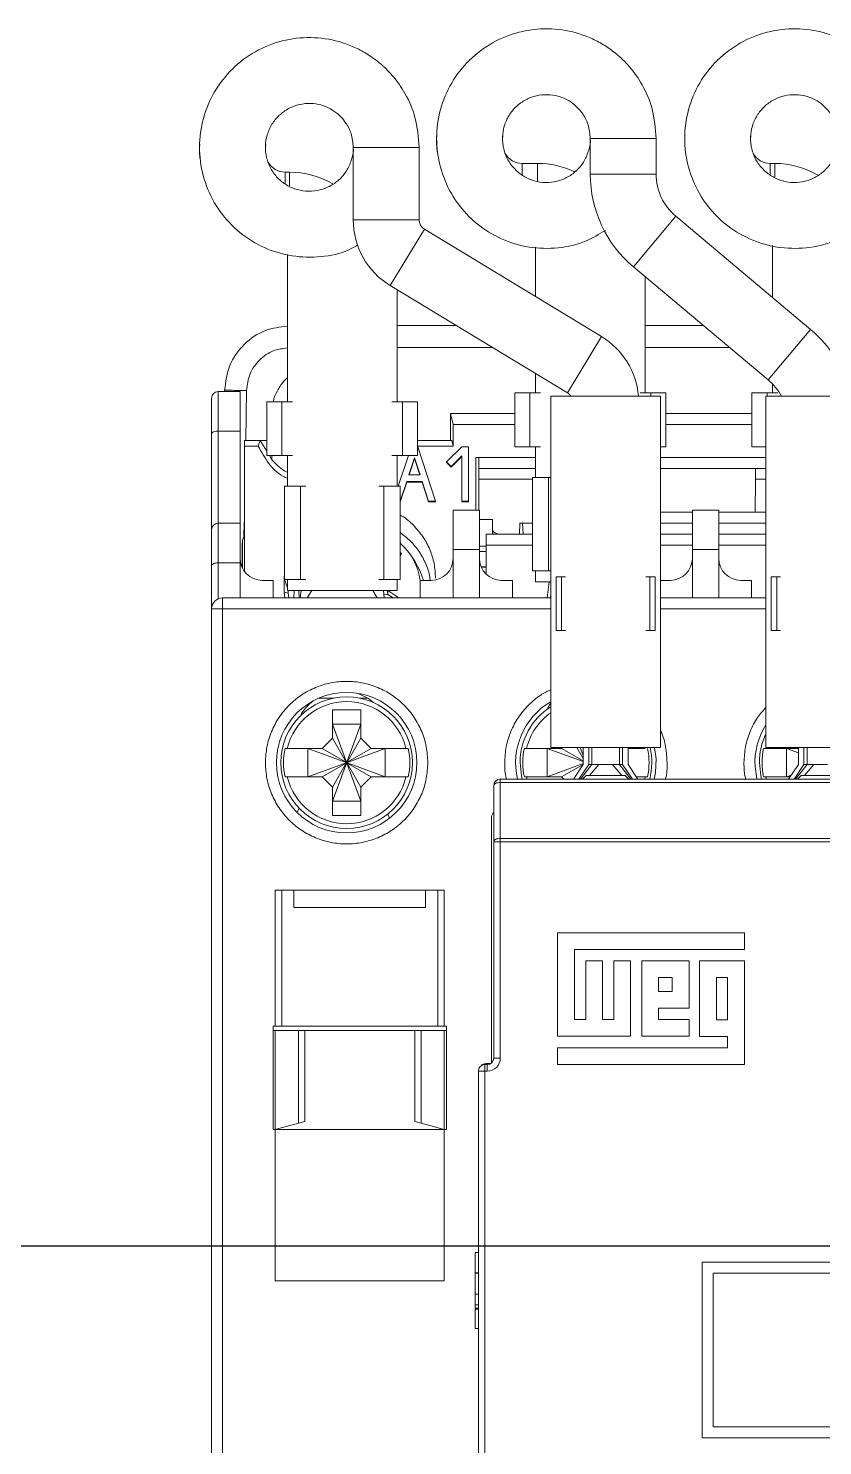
# Model space of a CAD drawing. Header units: millimetres. Extents: x 1004 to 59588, y 686 to 38112.
# Drawn here: x 44583.3 to 44619.5, y 36862.7 to 36927.2 of the extents above; entities that cross this region are included whole.
import ezdxf

# ---------------------------------------------------------------- set-up
doc = ezdxf.new("R2010")
doc.units = ezdxf.units.MM

msp = doc.modelspace()

# ---------------------------------------------------------------- linework, layer by layer
at = {"color": 7, "linetype": 'Continuous', "lineweight": 15}
for p, q in [((44601.902, 36922.331), (44601.892, 36922.205)), ((44601.892, 36922.205), (44601.892, 36921.975)), ((44601.892, 36921.975), (44601.91, 36921.594)), ((44604.892, 36922.205), (44604.907, 36922.317)), ((44608.892, 36922.205), (44608.892, 36920.58)), ((44611.892, 36922.205), (44608.892, 36922.205)), ((44611.892, 36920.58), (44611.892, 36922.205)), ((44613.202, 36922.331), (44613.192, 36922.205)), ((44613.192, 36922.205), (44613.192, 36921.975)), ((44613.192, 36921.975), (44613.195, 36921.825)), ((44616.192, 36922.205), (44616.207, 36922.317)), ((44591.102, 36921.931), (44591.092, 36921.805)), ((44591.092, 36921.805), (44591.092, 36921.575)), ((44591.092, 36921.575), (44591.101, 36921.311)), ((44594.092, 36921.805), (44594.107, 36921.917)), ((44598.092, 36921.805), (44598.092, 36918.504)), ((44601.092, 36921.805), (44598.092, 36921.805)), ((44601.092, 36918.504), (44601.092, 36921.805)), ((44595.192, 36920.675), (44594.992, 36920.675)), ((44606.492, 36921.075), (44605.792, 36921.075)), ((44617.292, 36921.075), (44617.092, 36921.075)), ((44618.927, 36913.511), (44612.785, 36918.665)), ((44609.404, 36913.191), (44601.333, 36918.076)), ((44595.092, 36916.931), (44595.092, 36910.225)), ((44606.392, 36917.259), (44606.392, 36915.014)), ((44617.192, 36917.331), (44617.192, 36914.967)), ((44610.857, 36916.367), (44616.999, 36911.213)), ((44599.78, 36915.51), (44607.851, 36910.624)), ((44611.392, 36910.625), (44611.392, 36915.918)), ((44600.092, 36910.225), (44600.092, 36915.321)), ((44600.092, 36913.689), (44602.788, 36913.689)), ((44611.392, 36913.689), (44614.048, 36913.689)), ((44606.392, 36911.507), (44606.392, 36910.625)), ((44617.192, 36911.033), (44617.192, 36910.625)), ((44591.642, 36908.764), (44591.642, 36910.389)), ((44591.942, 36910.689), (44591.942, 36908.889)), ((44591.942, 36910.689), (44592.942, 36910.689)), ((44592.233, 36910.689), (44592.234, 36910.741)), ((44592.942, 36910.689), (44592.942, 36908.889)), ((44605.456, 36908.175), (44605.456, 36910.625)), ((44606.142, 36910.625), (44605.456, 36910.625)), ((44606.142, 36908.175), (44606.142, 36910.625)), ((44606.627, 36910.625), (44606.142, 36910.625)), ((44607.092, 36910.479), (44607.092, 36894.479)), ((44612.092, 36910.479), (44607.092, 36910.479)), ((44611.642, 36910.625), (44611.157, 36910.625)), ((44611.642, 36910.479), (44611.642, 36910.625)), ((44612.327, 36910.625), (44611.642, 36910.625)), ((44612.092, 36894.479), (44612.092, 36910.479)), ((44612.327, 36908.175), (44612.327, 36910.625)), ((44616.256, 36908.175), (44616.256, 36910.625)), ((44616.942, 36910.625), (44616.256, 36910.625)), ((44616.892, 36910.479), (44616.892, 36894.479)), ((44621.892, 36910.479), (44616.892, 36910.479)), ((44616.942, 36910.479), (44616.942, 36910.625)), ((44617.427, 36910.625), (44616.942, 36910.625)), ((44594.156, 36907.775), (44594.156, 36910.225)), ((44594.842, 36910.225), (44594.156, 36910.225)), ((44594.842, 36907.775), (44594.842, 36910.225)), ((44595.327, 36910.225), (44594.842, 36910.225)), ((44600.342, 36910.225), (44599.857, 36910.225)), ((44600.342, 36907.775), (44600.342, 36910.225)), ((44601.027, 36910.225), (44600.342, 36910.225)), ((44601.027, 36907.775), (44601.027, 36910.225)), ((44602.525, 36908.46), (44602.525, 36909.688)), ((44602.525, 36909.688), (44602.65, 36909.188)), ((44602.525, 36909.688), (44605.456, 36909.688)), ((44602.65, 36909.188), (44602.651, 36908.204)), ((44602.65, 36909.188), (44605.456, 36909.188)), ((44612.327, 36909.688), (44616.256, 36909.688)), ((44612.327, 36909.188), (44616.256, 36909.188)), ((44591.642, 36904.389), (44591.642, 36908.764)), ((44591.942, 36908.889), (44591.942, 36904.689)), ((44591.942, 36908.889), (44592.942, 36908.889)), ((44592.942, 36908.889), (44592.942, 36904.689)), ((44593.142, 36908.46), (44593.852, 36908.46)), ((44593.142, 36908.46), (44593.142, 36908.204)), ((44593.766, 36908.204), (44593.852, 36908.46)), ((44593.852, 36908.46), (44594.156, 36907.964)), ((44593.852, 36908.46), (44594.156, 36908.46)), ((44602.587, 36908.46), (44601.027, 36908.46)), ((44602.651, 36908.204), (44602.587, 36908.46)), ((44593.142, 36902.489), (44593.142, 36908.204)), ((44593.142, 36908.204), (44593.766, 36908.204)), ((44594.842, 36907.775), (44594.156, 36907.775)), ((44594.272, 36907.775), (44594.392, 36907.58)), ((44594.392, 36907.58), (44594.392, 36907.775)), ((44595.327, 36907.775), (44594.842, 36907.775)), ((44595.092, 36907.775), (44595.092, 36906.375)), ((44600.342, 36907.775), (44599.857, 36907.775)), ((44600.092, 36906.375), (44600.092, 36907.775)), ((44600.143, 36906.375), (44600.604, 36907.775)), ((44601.027, 36907.775), (44600.342, 36907.775)), ((44601.027, 36908.204), (44602.651, 36908.204)), ((44601.027, 36908.171), (44601.03, 36908.171)), ((44601.03, 36908.171), (44601.842, 36905.702)), ((44602.342, 36907.484), (44603.042, 36908.171)), ((44603.042, 36908.171), (44603.342, 36908.171)), ((44603.342, 36908.171), (44603.342, 36905.702)), ((44606.142, 36908.175), (44605.456, 36908.175)), ((44606.627, 36908.175), (44606.142, 36908.175)), ((44606.392, 36908.175), (44606.392, 36906.775)), ((44612.327, 36908.175), (44612.092, 36908.175)), ((44616.892, 36908.175), (44616.256, 36908.175)), ((44600.627, 36906.887), (44600.882, 36907.662)), ((44600.637, 36906.887), (44600.882, 36907.631)), ((44600.882, 36907.662), (44601.137, 36906.887)), ((44600.882, 36907.662), (44600.882, 36907.631)), ((44600.882, 36907.631), (44601.126, 36906.887)), ((44602.553, 36907.274), (44602.342, 36907.484)), ((44602.342, 36907.484), (44602.342, 36907.453)), ((44602.342, 36907.453), (44602.553, 36907.243)), ((44603.042, 36907.756), (44602.553, 36907.274)), ((44602.553, 36907.243), (44603.042, 36907.725)), ((44602.553, 36907.274), (44602.553, 36907.243)), ((44603.042, 36905.702), (44603.042, 36907.756)), ((44603.676, 36905.289), (44603.68, 36907.689)), ((44606.392, 36907.689), (44603.68, 36907.689)), ((44603.807, 36907.689), (44603.807, 36905.289)), ((44603.807, 36907.189), (44606.392, 36907.189)), ((44616.892, 36907.689), (44612.092, 36907.689)), ((44616.418, 36907.189), (44612.092, 36907.189)), ((44616.418, 36907.189), (44616.892, 36907.189)), ((44600.53, 36906.591), (44600.237, 36905.702)), ((44600.237, 36905.671), (44600.53, 36906.56)), ((44601.234, 36906.591), (44600.53, 36906.591)), ((44600.53, 36906.591), (44600.53, 36906.56)), ((44600.53, 36906.56), (44601.234, 36906.56)), ((44601.137, 36906.887), (44600.627, 36906.887)), ((44601.526, 36905.702), (44601.234, 36906.591)), ((44601.234, 36906.591), (44601.234, 36906.56)), ((44601.234, 36906.56), (44601.526, 36905.671)), ((44606.26, 36902.525), (44606.26, 36906.775)), ((44606.992, 36906.775), (44606.26, 36906.775)), ((44606.992, 36902.525), (44606.992, 36906.775)), ((44607.092, 36906.775), (44606.992, 36906.775)), ((44616.401, 36905.189), (44616.414, 36906.693)), ((44594.96, 36902.125), (44594.96, 36906.375)), ((44595.692, 36906.375), (44594.96, 36906.375)), ((44595.692, 36902.125), (44595.692, 36906.375)), ((44595.926, 36906.375), (44595.692, 36906.375)), ((44599.492, 36906.375), (44599.258, 36906.375)), ((44599.492, 36902.125), (44599.492, 36906.375)), ((44600.224, 36906.375), (44599.492, 36906.375)), ((44600.224, 36902.125), (44600.224, 36906.375)), ((44600.237, 36905.702), (44600.224, 36905.702)), ((44600.224, 36905.671), (44600.237, 36905.671)), ((44600.237, 36905.702), (44600.237, 36905.671)), ((44601.842, 36905.702), (44601.526, 36905.702)), ((44601.526, 36905.702), (44601.526, 36905.671)), ((44601.526, 36905.671), (44601.842, 36905.671)), ((44601.842, 36905.702), (44601.842, 36905.671)), ((44602.642, 36905.289), (44603.842, 36905.289)), ((44602.642, 36903.489), (44602.642, 36905.289)), ((44603.042, 36905.702), (44603.342, 36905.702)), ((44603.042, 36905.702), (44603.042, 36905.671)), ((44603.042, 36905.671), (44603.342, 36905.671)), ((44603.342, 36905.671), (44603.342, 36905.702)), ((44603.842, 36905.289), (44603.842, 36903.489)), ((44613.542, 36905.189), (44612.092, 36905.189)), ((44613.542, 36905.289), (44614.742, 36905.289)), ((44613.542, 36903.489), (44613.542, 36905.289)), ((44614.742, 36905.289), (44614.742, 36903.489)), ((44616.892, 36905.189), (44614.742, 36905.189)), ((44591.942, 36904.689), (44591.942, 36902.889)), ((44591.942, 36904.689), (44592.942, 36904.689)), ((44592.942, 36904.689), (44592.942, 36902.889)), ((44603.842, 36904.863), (44604.442, 36904.863)), ((44604.442, 36904.189), (44604.442, 36904.863)), ((44605.66, 36904.189), (44605.682, 36904.689)), ((44605.682, 36904.689), (44605.809, 36904.689)), ((44605.809, 36904.689), (44605.83, 36904.189)), ((44605.809, 36904.689), (44606.26, 36904.689)), ((44612.092, 36904.689), (44613.542, 36904.689)), ((44614.742, 36904.689), (44616.892, 36904.689)), ((44591.642, 36902.764), (44591.642, 36904.389)), ((44604.142, 36904.189), (44606.26, 36904.189)), ((44604.142, 36903.689), (44604.142, 36904.189)), ((44612.092, 36904.189), (44613.542, 36904.189)), ((44614.742, 36904.189), (44616.892, 36904.189)), ((44593.042, 36902.653), (44593.042, 36903.836)), ((44600.295, 36903.312), (44600.224, 36903.36)), ((44600.224, 36903.21), (44600.295, 36903.312)), ((44603.842, 36903.489), (44602.642, 36903.489)), ((44602.642, 36903.489), (44602.642, 36901.289)), ((44603.842, 36903.644), (44604.142, 36903.644)), ((44603.842, 36901.289), (44603.842, 36903.489)), ((44606.26, 36903.689), (44604.142, 36903.689)), ((44604.142, 36903.689), (44604.142, 36902.375)), ((44613.542, 36903.689), (44612.092, 36903.689)), ((44613.542, 36903.489), (44613.542, 36901.289)), ((44614.742, 36903.489), (44613.542, 36903.489)), ((44616.892, 36903.689), (44614.742, 36903.689)), ((44614.742, 36901.289), (44614.742, 36903.489)), ((44591.642, 36900.789), (44591.642, 36902.764)), ((44591.942, 36902.889), (44592.942, 36902.889)), ((44592.942, 36901.289), (44592.942, 36902.889)), ((44600.893, 36902.962), (44600.71, 36903.234)), ((44604.142, 36902.703), (44603.919, 36902.703)), ((44603.927, 36902.684), (44604.142, 36902.684)), ((44594.442, 36902.089), (44593.942, 36902.089)), ((44594.442, 36901.289), (44594.442, 36902.089)), ((44594.96, 36902.367), (44594.942, 36902.186)), ((44594.942, 36901.544), (44594.942, 36902.186)), ((44595.692, 36902.125), (44594.96, 36902.125)), ((44595.092, 36902.125), (44595.092, 36901.625)), ((44595.926, 36902.125), (44595.692, 36902.125)), ((44599.492, 36902.125), (44599.258, 36902.125)), ((44600.224, 36902.125), (44599.492, 36902.125)), ((44600.092, 36901.625), (44600.092, 36902.125)), ((44601.642, 36902.089), (44601.142, 36902.089)), ((44601.142, 36902.089), (44601.142, 36901.289)), ((44605.342, 36902.089), (44604.842, 36902.089)), ((44605.342, 36901.289), (44605.342, 36902.089)), ((44606.992, 36902.525), (44606.26, 36902.525)), ((44606.392, 36902.525), (44606.392, 36902.025)), ((44606.392, 36902.025), (44607.092, 36902.025)), ((44607.016, 36902.025), (44606.925, 36901.289)), ((44607.092, 36902.525), (44606.992, 36902.525)), ((44607.338, 36899.805), (44607.338, 36902.256)), ((44607.338, 36902.256), (44607.584, 36902.256)), ((44607.584, 36899.805), (44607.584, 36902.256)), ((44607.584, 36902.256), (44607.763, 36902.256)), ((44611.421, 36902.256), (44611.599, 36902.256)), ((44611.599, 36899.805), (44611.599, 36902.256)), ((44611.846, 36902.256), (44611.599, 36902.256)), ((44611.846, 36902.256), (44611.846, 36899.805)), ((44612.542, 36902.089), (44612.092, 36902.089)), ((44616.242, 36902.089), (44615.742, 36902.089)), ((44616.242, 36901.289), (44616.242, 36902.089)), ((44617.138, 36899.805), (44617.138, 36902.256)), ((44617.138, 36902.256), (44617.384, 36902.256)), ((44617.384, 36899.805), (44617.384, 36902.256)), ((44617.384, 36902.256), (44617.563, 36902.256)), ((44594.942, 36901.544), (44594.979, 36901.289)), ((44594.942, 36901.544), (44595.136, 36901.509)), ((44595.092, 36901.625), (44600.092, 36901.625)), ((44595.135, 36901.627), (44595.136, 36901.509)), ((44595.136, 36901.509), (44595.165, 36901.289)), ((44595.716, 36901.625), (44595.674, 36901.289)), ((44595.998, 36901.289), (44596.204, 36901.625)), ((44598.98, 36901.625), (44599.185, 36901.289)), ((44599.468, 36901.625), (44599.509, 36901.289)), ((44599.674, 36901.451), (44599.489, 36901.454)), ((44599.642, 36901.625), (44599.674, 36901.451)), ((44599.674, 36901.623), (44599.674, 36901.625)), ((44599.674, 36901.451), (44599.674, 36901.623)), ((44600.165, 36901.289), (44599.674, 36901.623)), ((44599.674, 36901.451), (44599.913, 36901.289)), ((44607.054, 36901.289), (44607.092, 36901.351)), ((44592.142, 36900.789), (44591.642, 36900.789)), ((44591.642, 36900.789), (44591.642, 36842.789)), ((44592.142, 36901.289), (44592.142, 36900.789)), ((44607.092, 36901.289), (44592.142, 36901.289)), ((44592.142, 36842.789), (44592.142, 36900.789)), ((44616.892, 36901.289), (44612.092, 36901.289)), ((44607.338, 36899.805), (44607.584, 36899.805)), ((44607.584, 36899.805), (44607.763, 36899.805)), ((44611.421, 36899.805), (44611.599, 36899.805)), ((44611.599, 36899.805), (44611.846, 36899.805)), ((44617.138, 36899.805), (44617.384, 36899.805)), ((44617.384, 36899.805), (44617.563, 36899.805)), ((44598.342, 36896.941), (44598.342, 36896.925)), ((44597.202, 36896.73), (44596.532, 36896.73)), ((44598.442, 36896.198), (44597.142, 36896.198)), ((44597.142, 36896.198), (44597.142, 36894.898)), ((44598.739, 36896.73), (44598.382, 36896.73)), ((44598.442, 36894.898), (44598.442, 36896.198)), ((44598.442, 36895.548), (44597.142, 36895.548)), ((44597.782, 36893.814), (44597.142, 36895.548)), ((44598.442, 36895.548), (44597.802, 36893.814)), ((44597.142, 36894.898), (44596.682, 36894.439)), ((44597.774, 36893.806), (44597.142, 36894.898)), ((44597.81, 36893.806), (44598.442, 36894.898)), ((44598.902, 36894.439), (44598.442, 36894.898)), ((44594.989, 36894.439), (44595.088, 36894.439)), ((44596.682, 36894.439), (44595.088, 36894.439)), ((44596.032, 36893.139), (44596.032, 36894.439)), ((44596.032, 36894.439), (44597.767, 36893.799)), ((44596.682, 36894.439), (44597.774, 36893.806)), ((44597.81, 36893.806), (44598.902, 36894.439)), ((44597.817, 36893.799), (44599.552, 36894.439)), ((44598.902, 36894.439), (44600.496, 36894.439)), ((44599.552, 36893.139), (44599.552, 36894.439)), ((44600.496, 36894.439), (44600.595, 36894.439)), ((44605.889, 36894.439), (44605.988, 36894.439)), ((44607.582, 36894.439), (44605.988, 36894.439)), ((44606.932, 36893.139), (44606.932, 36894.439)), ((44606.932, 36894.439), (44608.571, 36893.835)), ((44612.092, 36894.479), (44607.092, 36894.479)), ((44607.622, 36894.479), (44607.582, 36894.439)), ((44607.582, 36894.439), (44608.571, 36893.866)), ((44608.571, 36893.985), (44608.285, 36894.479)), ((44608.571, 36894.115), (44608.436, 36894.479)), ((44608.571, 36893.709), (44608.571, 36894.479)), ((44608.824, 36893.709), (44608.824, 36894.479)), ((44610.36, 36893.709), (44610.36, 36894.479)), ((44610.613, 36894.479), (44610.613, 36893.709)), ((44610.613, 36894.439), (44611.396, 36894.439)), ((44611.817, 36894.479), (44611.887, 36893.967)), ((44616.789, 36894.439), (44616.888, 36894.439)), ((44618.371, 36894.439), (44616.888, 36894.439)), ((44621.892, 36894.479), (44616.892, 36894.479)), ((44617.832, 36893.139), (44617.832, 36894.439)), ((44617.832, 36894.439), (44618.371, 36894.24)), ((44618.371, 36893.709), (44618.371, 36894.479)), ((44618.624, 36893.709), (44618.624, 36894.479)), ((44596.032, 36893.139), (44597.767, 36893.778)), ((44596.682, 36893.139), (44597.774, 36893.771)), ((44597.142, 36892.679), (44597.774, 36893.771)), ((44597.142, 36892.029), (44597.782, 36893.764)), ((44597.774, 36893.806), (44597.767, 36893.799)), ((44597.767, 36893.799), (44597.767, 36893.778)), ((44597.767, 36893.778), (44597.774, 36893.771)), ((44597.782, 36893.814), (44597.774, 36893.806)), ((44597.774, 36893.771), (44597.782, 36893.764)), ((44597.802, 36893.814), (44597.782, 36893.814)), ((44597.782, 36893.764), (44597.802, 36893.764)), ((44597.81, 36893.806), (44597.802, 36893.814)), ((44597.802, 36893.764), (44597.81, 36893.771)), ((44598.442, 36892.029), (44597.802, 36893.764)), ((44597.817, 36893.799), (44597.81, 36893.806)), ((44597.81, 36893.771), (44597.817, 36893.778)), ((44598.902, 36893.139), (44597.81, 36893.771)), ((44598.442, 36892.679), (44597.81, 36893.771)), ((44597.817, 36893.778), (44597.817, 36893.799)), ((44599.552, 36893.139), (44597.817, 36893.778)), ((44606.932, 36893.139), (44608.571, 36893.743)), ((44607.582, 36893.139), (44608.571, 36893.711)), ((44608.121, 36893.039), (44608.571, 36893.709)), ((44608.824, 36893.709), (44608.372, 36893.039)), ((44608.967, 36893.709), (44608.824, 36893.709)), ((44608.967, 36893.709), (44609.274, 36893.709)), ((44609.274, 36893.709), (44609.288, 36893.709)), ((44609.896, 36893.709), (44609.909, 36893.709)), ((44609.909, 36893.709), (44610.217, 36893.709)), ((44610.217, 36893.709), (44610.36, 36893.709)), ((44610.812, 36893.039), (44610.36, 36893.709)), ((44610.613, 36893.709), (44611.063, 36893.039)), ((44616.481, 36893.039), (44616.397, 36893.611)), ((44617.921, 36893.039), (44618.371, 36893.709)), ((44618.624, 36893.709), (44618.172, 36893.039)), ((44618.767, 36893.709), (44618.624, 36893.709)), ((44618.767, 36893.709), (44619.074, 36893.709)), ((44619.074, 36893.709), (44619.088, 36893.709)), ((44595.088, 36893.139), (44594.989, 36893.139)), ((44595.088, 36893.139), (44596.682, 36893.139)), ((44596.682, 36893.139), (44597.142, 36892.679)), ((44598.442, 36892.679), (44598.902, 36893.139)), ((44598.902, 36893.139), (44600.496, 36893.139)), ((44600.595, 36893.139), (44600.496, 36893.139)), ((44604.792, 36892.889), (44604.792, 36893.039)), ((44604.792, 36893.039), (44633.992, 36893.039)), ((44605.988, 36893.139), (44605.889, 36893.139)), ((44606.014, 36893.039), (44605.988, 36893.139)), ((44605.988, 36893.139), (44607.582, 36893.139)), ((44607.582, 36893.139), (44607.682, 36893.039)), ((44608.697, 36893.199), (44608.537, 36893.039)), ((44608.697, 36893.199), (44610.487, 36893.199)), ((44610.647, 36893.039), (44610.487, 36893.199)), ((44610.996, 36893.139), (44611.396, 36893.139)), ((44611.396, 36893.139), (44611.37, 36893.039)), ((44611.495, 36893.139), (44611.396, 36893.139)), ((44616.888, 36893.139), (44616.789, 36893.139)), ((44616.914, 36893.039), (44616.888, 36893.139)), ((44616.888, 36893.139), (44617.988, 36893.139)), ((44617.832, 36893.139), (44618.039, 36893.215)), ((44618.497, 36893.199), (44618.337, 36893.039)), ((44618.497, 36893.199), (44620.287, 36893.199)), ((44597.142, 36892.679), (44597.142, 36891.379)), ((44598.442, 36891.379), (44598.442, 36892.679)), ((44604.492, 36890.187), (44604.492, 36892.739)), ((44604.792, 36892.889), (44604.792, 36890.337)), ((44633.992, 36892.889), (44604.792, 36892.889)), ((44595.543, 36891.512), (44595.628, 36891.711)), ((44598.442, 36892.029), (44597.142, 36892.029)), ((44597.142, 36891.379), (44598.442, 36891.379)), ((44599.668, 36891.448), (44599.748, 36891.257)), ((44604.392, 36891.289), (44604.392, 36880.115)), ((44604.492, 36880.339), (44604.492, 36890.187)), ((44604.792, 36890.187), (44604.492, 36890.187)), ((44604.792, 36890.187), (44604.792, 36890.337)), ((44604.792, 36890.337), (44633.992, 36890.337)), ((44604.792, 36890.187), (44604.792, 36880.339)), ((44633.992, 36890.187), (44604.792, 36890.187)), ((44602.242, 36887.989), (44594.542, 36887.989)), ((44594.542, 36887.989), (44594.542, 36881.789)), ((44594.842, 36887.989), (44594.842, 36881.789)), ((44595.392, 36887.189), (44595.392, 36887.989)), ((44601.392, 36887.189), (44601.392, 36887.989)), ((44601.942, 36881.789), (44601.942, 36887.989)), ((44602.242, 36881.789), (44602.242, 36887.989)), ((44601.392, 36887.189), (44595.392, 36887.189)), ((44607.392, 36886.039), (44607.392, 36881.329)), ((44615.912, 36886.039), (44607.392, 36886.039)), ((44615.912, 36885.274), (44615.912, 36886.039)), ((44608.172, 36885.274), (44615.912, 36885.274)), ((44608.172, 36882.094), (44608.172, 36885.274)), ((44608.682, 36884.764), (44608.682, 36882.094)), ((44609.447, 36884.764), (44608.682, 36884.764)), ((44609.447, 36882.094), (44609.447, 36884.764)), ((44609.957, 36884.764), (44609.957, 36882.094)), ((44610.722, 36884.764), (44609.957, 36884.764)), ((44610.722, 36881.329), (44610.722, 36884.764)), ((44613.392, 36884.764), (44611.232, 36884.764)), ((44611.232, 36884.764), (44611.232, 36881.329)), ((44613.392, 36882.604), (44613.392, 36884.764)), ((44613.872, 36884.764), (44613.872, 36881.314)), ((44615.912, 36884.764), (44613.872, 36884.764)), ((44615.912, 36880.039), (44615.912, 36884.764)), ((44612.627, 36883.999), (44611.997, 36883.999)), ((44611.997, 36883.999), (44611.997, 36883.369)), ((44612.627, 36883.369), (44612.627, 36883.999)), ((44615.147, 36883.999), (44614.637, 36883.999)), ((44614.637, 36883.999), (44614.637, 36882.079)), ((44615.147, 36882.079), (44615.147, 36883.999)), ((44611.997, 36883.369), (44612.627, 36883.369)), ((44611.997, 36882.604), (44613.392, 36882.604)), ((44611.997, 36882.094), (44611.997, 36882.604)), ((44608.682, 36882.094), (44608.172, 36882.094)), ((44609.957, 36882.094), (44609.447, 36882.094)), ((44613.392, 36882.094), (44611.997, 36882.094)), ((44613.392, 36881.329), (44613.392, 36882.094)), ((44614.637, 36882.079), (44615.147, 36882.079)), ((44594.442, 36881.789), (44594.542, 36881.789)), ((44594.442, 36881.789), (44594.442, 36877.089)), ((44594.444, 36881.589), (44594.444, 36877.089)), ((44594.444, 36881.589), (44594.542, 36881.589)), ((44594.542, 36881.789), (44594.842, 36881.789)), ((44594.542, 36881.589), (44595.592, 36881.589)), ((44594.542, 36881.589), (44594.542, 36877.089)), ((44594.842, 36881.789), (44601.942, 36881.789)), ((44595.592, 36877.37), (44595.592, 36881.589)), ((44595.592, 36881.589), (44595.892, 36881.589)), ((44595.892, 36881.589), (44595.892, 36877.45)), ((44600.892, 36881.589), (44595.892, 36881.589)), ((44600.892, 36881.589), (44601.192, 36881.589)), ((44600.892, 36877.45), (44600.892, 36881.589)), ((44601.192, 36881.589), (44602.242, 36881.589)), ((44601.192, 36881.589), (44601.192, 36877.37)), ((44601.942, 36881.789), (44602.242, 36881.789)), ((44602.242, 36881.789), (44602.342, 36881.789)), ((44602.242, 36881.589), (44602.242, 36877.089)), ((44602.242, 36881.589), (44602.342, 36881.589)), ((44602.342, 36877.089), (44602.342, 36881.789)), ((44607.392, 36881.329), (44610.722, 36881.329)), ((44611.232, 36881.329), (44613.392, 36881.329)), ((44613.872, 36881.314), (44615.147, 36881.314)), ((44615.147, 36881.314), (44615.147, 36880.804)), ((44607.392, 36880.804), (44607.392, 36880.039)), ((44615.147, 36880.804), (44607.392, 36880.804)), ((44604.092, 36879.739), (44604.092, 36880.039)), ((44604.092, 36880.039), (44604.192, 36880.039)), ((44604.142, 36880.089), (44604.358, 36880.089)), ((44604.192, 36879.739), (44604.192, 36880.039)), ((44604.792, 36880.339), (44604.492, 36880.339)), ((44607.392, 36880.039), (44615.912, 36880.039)), ((44603.792, 36862.339), (44603.792, 36879.739)), ((44604.092, 36879.739), (44603.792, 36879.739)), ((44604.092, 36879.739), (44604.092, 36862.339)), ((44604.192, 36879.739), (44604.092, 36879.739)), ((44595.592, 36877.37), (44595.892, 36877.45)), ((44600.892, 36877.45), (44601.192, 36877.37)), ((44594.542, 36877.089), (44594.442, 36877.089)), ((44595.592, 36877.37), (44594.542, 36877.089)), ((44594.542, 36877.089), (44602.242, 36877.089)), ((44594.542, 36877.089), (44594.542, 36870.189)), ((44602.242, 36877.089), (44601.192, 36877.37)), ((44602.242, 36870.189), (44602.242, 36877.089)), ((44602.342, 36877.089), (44602.242, 36877.089)), ((44603.642, 36871.487), (44603.792, 36871.487)), ((44603.642, 36870.564), (44603.642, 36871.487)), ((44613.992, 36871.039), (44631.992, 36871.039)), ((44613.992, 36863.039), (44613.992, 36871.039)), ((44603.642, 36870.564), (44603.792, 36870.564)), ((44603.642, 36870.539), (44603.642, 36870.564)), ((44603.642, 36870.539), (44603.792, 36870.539)), ((44603.642, 36869.59), (44603.642, 36870.539)), ((44614.492, 36870.539), (44631.492, 36870.539)), ((44614.492, 36863.539), (44614.492, 36870.539)), ((44594.542, 36870.189), (44602.242, 36870.189)), ((44603.642, 36869.59), (44603.792, 36869.59)), ((44603.642, 36869.102), (44603.792, 36869.102)), ((44603.642, 36868.948), (44603.792, 36868.948)), ((44603.642, 36868.902), (44603.792, 36868.902)), ((44603.642, 36868.03), (44603.792, 36868.03)), ((44631.492, 36863.539), (44614.492, 36863.539)), ((44631.992, 36863.039), (44613.992, 36863.039))]:
    msp.add_line(p, q, dxfattribs=at)
at = {"color": 8, "linetype": 'Continuous', "lineweight": 15}
for p, q in [((44594.992, 36920.161), (44594.992, 36920.675)), ((44595.192, 36920.052), (44595.192, 36920.675)), ((44605.792, 36920.561), (44605.792, 36921.075)), ((44606.492, 36920.266), (44606.492, 36921.075)), ((44617.092, 36920.561), (44617.092, 36921.075)), ((44617.292, 36920.452), (44617.292, 36921.075)), ((44611.892, 36920.58), (44608.892, 36920.58)), ((44601.092, 36918.504), (44598.092, 36918.504)), ((44612.785, 36918.665), (44610.857, 36916.367)), ((44601.333, 36918.076), (44599.78, 36915.51)), ((44609.404, 36913.191), (44607.851, 36910.624)), ((44618.927, 36913.511), (44616.999, 36911.213)), ((44600.092, 36912.697), (44604.426, 36912.697)), ((44611.392, 36912.697), (44615.229, 36912.697)), ((44593.194, 36908.46), (44593.233, 36910.732)), ((44606.26, 36906.693), (44603.807, 36906.693)), ((44616.892, 36906.693), (44616.414, 36906.693)), ((44593.116, 36904.053), (44593.128, 36904.731)), ((44603.842, 36903.398), (44604.142, 36903.398)), ((44591.942, 36902.889), (44591.942, 36901.247)), ((44594.96, 36902.133), (44594.942, 36902.186)), ((44595.092, 36901.751), (44594.963, 36902.125)), ((44592.142, 36900.789), (44607.092, 36900.789)), ((44612.092, 36900.789), (44616.892, 36900.789)), ((44608.967, 36893.709), (44608.967, 36894.479)), ((44610.217, 36893.709), (44610.217, 36894.479)), ((44618.767, 36893.709), (44618.767, 36894.479)), ((44608.967, 36893.709), (44608.44, 36893.039)), ((44609.274, 36893.709), (44608.852, 36893.199)), ((44610.332, 36893.199), (44609.909, 36893.709)), ((44610.744, 36893.039), (44610.217, 36893.709)), ((44618.767, 36893.709), (44618.24, 36893.039)), ((44619.074, 36893.709), (44618.652, 36893.199)), ((44604.142, 36880.089), (44604.142, 36880.039))]:
    msp.add_line(p, q, dxfattribs=at)
msp.add_line((44092.042, 36871.789), (44748.186, 36871.789))
at = {"color": 7, "linetype": 'Continuous', "lineweight": 15, "flags": 128}
for points in [[(44600.893, 36902.962), (44601.143, 36902.506), (44601.291, 36902.089)], [(44595.392, 36901.289), (44595.406, 36901.611), (44595.407, 36901.625)], [(44595.645, 36901.289), (44595.619, 36901.504), (44595.612, 36901.625)], [(44598.342, 36896.925), (44598.783, 36896.702), (44599.012, 36896.53)], [(44606.931, 36896.217), (44607.023, 36896.391), (44607.092, 36896.5)], [(44605.787, 36893.039), (44605.753, 36893.185), (44605.692, 36893.789)], [(44611.887, 36893.967), (44611.86, 36893.34), (44611.803, 36893.039)], [(44616.687, 36893.039), (44616.653, 36893.185), (44616.592, 36893.789)], [(44604.792, 36892.889), (44604.733, 36892.886), (44604.677, 36892.877), (44604.625, 36892.863), (44604.58, 36892.845), (44604.542, 36892.822), (44604.515, 36892.796), (44604.498, 36892.768), (44604.492, 36892.739)], [(44604.792, 36890.337), (44604.733, 36890.334), (44604.677, 36890.326), (44604.625, 36890.312), (44604.58, 36890.293), (44604.542, 36890.27), (44604.515, 36890.244), (44604.498, 36890.216), (44604.492, 36890.187)]]:
    msp.add_lwpolyline(points, dxfattribs=at)
at = {"color": 7, "linetype": 'Continuous', "lineweight": 15}
for radius in [3.2, 3]:
    msp.add_circle((44597.792, 36893.789), radius, dxfattribs=at)
for centre, radius, start, end in [((44605.792, 36921.975), 0.9, 209.1526, 270), ((44617.092, 36921.975), 0.9, 209.1526, 270), ((44594.992, 36921.575), 0.9, 209.1526, 270), ((44595.192, 36916.775), 3.9, 59.72673, 90), ((44606.492, 36917.175), 3.9, 64.40368, 90), ((44617.292, 36917.175), 3.9, 59.72673, 90), ((44614.392, 36920.58), 5.5, 180, 230), ((44614.392, 36920.58), 2.5, 180, 230), ((44601.592, 36918.504), 3.5, 180, 238.81513), ((44601.592, 36918.504), 0.5, 180, 238.81513), ((44607.592, 36910.197), 3.5, 4.62179, 58.81513), ((44615.392, 36909.298), 5.5, 12.40089, 50), ((44615.392, 36909.298), 2.5, 28.19351, 50), ((44591.942, 36910.389), 0.3, 90, 180), ((44607.592, 36910.197), 0.5, 34.33604, 58.81513), ((44591.942, 36904.389), 0.3, 90, 180), ((44598.435, 36901.709), 2.738, 7.96146, 49.22877), ((44593.942, 36903.089), 1, 180, 270), ((44601.642, 36903.089), 1, 270, 0), ((44604.842, 36903.089), 1, 180, 270), ((44612.542, 36903.089), 1, 270, 0), ((44615.742, 36903.089), 1, 180, 270), ((44592.142, 36900.789), 0.5, 90, 180), ((44597.792, 36893.789), 2.781, 13.51533, 166.48467), ((44597.592, 36894.888), 2.17, 128.34704, 151.47743), ((44608.692, 36893.789), 3.2, 120, 193.55478), ((44608.692, 36893.789), 3, 122.23095, 180), ((44608.692, 36893.789), 2.781, 125.1189, 166.48467), ((44619.592, 36893.789), 3.2, 147.53826, 183.1922), ((44619.592, 36893.789), 3, 154.15807, 180), ((44597.792, 36893.789), 2.878, 166.94482, 193.05518), ((44597.792, 36893.789), 2.878, 346.94482, 13.05518), ((44608.692, 36893.789), 2.878, 166.94482, 193.05518), ((44608.692, 36893.789), 2.878, 346.94482, 13.05518), ((44608.692, 36893.789), 3, 345.52249, 13.29707), ((44619.592, 36893.789), 2.878, 166.94482, 193.05518), ((44597.792, 36893.789), 2.781, 193.51533, 346.48467), ((44604.792, 36892.739), 0.3, 90, 180), ((44604.692, 36891.289), 0.3, 131.81031, 180), ((44604.092, 36879.739), 0.3, 90, 180), ((44604.142, 36879.789), 0.3, 90, 141.77814), ((44604.192, 36880.339), 0.6, 270, 0), ((44604.192, 36880.339), 0.3, 270, 0)]:
    msp.add_arc(centre, radius, start, end, dxfattribs=at)
for centre in [(44591.942, 36908.764), (44591.942, 36902.764)]:
    msp.add_ellipse(centre, major_axis=(0.3, 0), ratio=0.414214, start_param=1.570796, end_param=3.141593, dxfattribs=at)
for points, knots in [([(44611.892, 36922.205), (44611.856, 36922.663), (44611.788, 36923.518), (44611.31, 36924.626), (44610.731, 36925.453), (44610.136, 36926.033), (44609.566, 36926.446), (44608.814, 36926.855), (44607.776, 36927.184), (44606.461, 36927.244), (44605.162, 36926.958), (44603.985, 36926.344), (44603.006, 36925.443), (44602.297, 36924.319), (44601.905, 36923.05), (44601.857, 36921.719), (44602.157, 36920.426), (44602.785, 36919.252), (44603.695, 36918.285), (44604.826, 36917.588), (44606.103, 36917.207), (44607.425, 36917.181), (44608.631, 36917.444), (44609.291, 36917.849), (44609.577, 36918.025)], [0, 0, 0, 0, 0.052045, 0.097021, 0.135281, 0.166487, 0.191218, 0.215161, 0.263771, 0.313681, 0.363419, 0.413426, 0.463213, 0.513083, 0.563039, 0.612803, 0.662841, 0.712609, 0.762549, 0.812431, 0.862208, 0.912221, 0.961961, 1, 1, 1, 1]), ([(44623.192, 36922.205), (44623.156, 36922.663), (44623.088, 36923.518), (44622.61, 36924.626), (44622.031, 36925.453), (44621.436, 36926.033), (44620.866, 36926.446), (44620.114, 36926.855), (44619.076, 36927.184), (44617.761, 36927.244), (44616.462, 36926.958), (44615.285, 36926.344), (44614.306, 36925.443), (44613.597, 36924.319), (44613.205, 36923.05), (44613.157, 36921.719), (44613.457, 36920.426), (44614.085, 36919.252), (44614.995, 36918.285), (44616.126, 36917.588), (44617.403, 36917.207), (44618.725, 36917.181), (44619.931, 36917.444), (44620.591, 36917.849), (44620.877, 36918.025)], [0, 0, 0, 0, 0.052045, 0.097021, 0.135281, 0.166487, 0.191218, 0.215161, 0.263771, 0.313681, 0.363419, 0.413426, 0.463213, 0.513083, 0.563039, 0.612803, 0.662841, 0.712609, 0.762549, 0.812431, 0.862208, 0.912221, 0.961961, 1, 1, 1, 1]), ([(44601.092, 36921.805), (44601.056, 36922.263), (44600.988, 36923.118), (44600.51, 36924.226), (44599.931, 36925.053), (44599.336, 36925.633), (44598.766, 36926.046), (44598.014, 36926.455), (44596.976, 36926.784), (44595.661, 36926.844), (44594.362, 36926.558), (44593.185, 36925.944), (44592.206, 36925.043), (44591.497, 36923.919), (44591.105, 36922.65), (44591.057, 36921.319), (44591.357, 36920.026), (44591.985, 36918.852), (44592.895, 36917.884), (44594.026, 36917.188), (44595.304, 36916.805), (44596.622, 36916.788), (44597.662, 36916.987), (44598.173, 36917.288), (44598.308, 36917.367)], [0, 0, 0, 0, 0.053126, 0.099036, 0.138091, 0.169945, 0.19519, 0.21963, 0.269249, 0.320197, 0.370967, 0.422013, 0.472835, 0.52374, 0.574734, 0.625532, 0.676609, 0.727411, 0.778388, 0.829307, 0.880118, 0.931169, 0.981942, 1, 1, 1, 1]), ([(44608.886, 36922.241), (44608.888, 36922.226), (44608.914, 36922.037), (44608.834, 36921.669), (44608.638, 36921.178), (44608.309, 36920.761), (44607.882, 36920.44), (44607.39, 36920.244), (44606.861, 36920.182), (44606.334, 36920.26), (44605.848, 36920.471), (44605.431, 36920.805), (44605.118, 36921.232), (44604.925, 36921.729), (44604.869, 36922.258), (44604.953, 36922.782), (44605.171, 36923.269), (44605.506, 36923.679), (44605.94, 36923.99), (44606.433, 36924.175), (44606.939, 36924.225), (44607.45, 36924.148), (44608.033, 36923.899), (44608.52, 36923.435), (44608.836, 36922.814), (44608.872, 36922.417), (44608.892, 36922.205)], [0, 0, 0, 0, 0.003659, 0.045543, 0.087246, 0.129255, 0.170949, 0.212896, 0.25472, 0.296481, 0.338482, 0.380168, 0.422155, 0.463903, 0.505704, 0.547644, 0.589336, 0.631355, 0.673078, 0.714974, 0.755753, 0.793329, 0.837028, 0.905531, 0.949442, 1, 1, 1, 1]), ([(44620.186, 36922.241), (44620.188, 36922.226), (44620.214, 36922.037), (44620.134, 36921.669), (44619.938, 36921.178), (44619.609, 36920.761), (44619.182, 36920.44), (44618.69, 36920.244), (44618.161, 36920.182), (44617.634, 36920.26), (44617.148, 36920.471), (44616.731, 36920.805), (44616.418, 36921.232), (44616.225, 36921.729), (44616.169, 36922.258), (44616.253, 36922.782), (44616.471, 36923.269), (44616.806, 36923.679), (44617.24, 36923.99), (44617.733, 36924.175), (44618.239, 36924.225), (44618.75, 36924.148), (44619.333, 36923.899), (44619.82, 36923.435), (44620.136, 36922.814), (44620.172, 36922.417), (44620.192, 36922.205)], [0, 0, 0, 0, 0.003659, 0.045543, 0.087246, 0.129255, 0.170949, 0.212896, 0.25472, 0.296481, 0.338482, 0.380168, 0.422155, 0.463903, 0.505704, 0.547644, 0.589336, 0.631355, 0.673078, 0.714974, 0.755753, 0.793329, 0.837028, 0.905531, 0.949442, 1, 1, 1, 1]), ([(44598.091, 36921.8), (44598.091, 36921.799), (44598.114, 36921.623), (44598.033, 36921.269), (44597.838, 36920.778), (44597.509, 36920.361), (44597.082, 36920.04), (44596.59, 36919.844), (44596.061, 36919.782), (44595.534, 36919.86), (44595.048, 36920.071), (44594.631, 36920.405), (44594.318, 36920.832), (44594.125, 36921.329), (44594.069, 36921.858), (44594.153, 36922.382), (44594.371, 36922.869), (44594.706, 36923.279), (44595.14, 36923.59), (44595.633, 36923.775), (44596.139, 36923.825), (44596.65, 36923.748), (44597.233, 36923.499), (44597.72, 36923.035), (44598.036, 36922.414), (44598.072, 36922.017), (44598.092, 36921.805)], [0, 0, 0, 0, 0.000366, 0.042388, 0.084229, 0.126377, 0.168208, 0.210294, 0.252256, 0.294156, 0.336295, 0.378119, 0.420245, 0.462131, 0.50407, 0.546149, 0.587978, 0.630136, 0.671997, 0.714032, 0.754945, 0.792646, 0.836489, 0.905219, 0.949275, 1, 1, 1, 1]), ([(44592.234, 36910.741), (44592.284, 36911.129), (44592.386, 36911.905), (44593.083, 36912.876), (44594.024, 36913.534), (44594.752, 36913.621), (44595.092, 36913.661)], [0, 0, 0, 0, 0.258033, 0.516067, 0.7741, 1, 1, 1, 1]), ([(44595.092, 36911.308), (44595.029, 36911.251), (44594.846, 36911.083), (44594.63, 36910.718), (44594.477, 36910.405), (44594.456, 36910.229), (44594.455, 36910.225)], [0, 0, 0, 0, 0.198995, 0.582585, 0.990846, 1, 1, 1, 1]), ([(44593.766, 36908.204), (44593.91, 36907.939), (44594.197, 36907.408), (44594.692, 36906.912), (44595.031, 36906.762), (44595.092, 36906.735)], [0, 0, 0, 0, 0.450946, 0.901861, 1, 1, 1, 1]), ([(44594.392, 36907.58), (44594.568, 36907.389), (44594.776, 36907.163), (44595.049, 36907.033), (44595.092, 36907.013)], [0, 0, 0, 0, 0.8441549, 1, 1, 1, 1]), ([(44616.414, 36906.693), (44616.414, 36906.759), (44616.415, 36906.889), (44616.417, 36907.052), (44616.418, 36907.166), (44616.418, 36907.181), (44616.418, 36907.189)], [0, 0, 0, 0, 0.2519914, 0.5001228, 0.7503207, 1, 1, 1, 1]), ([(44601.842, 36902.186), (44601.829, 36902.409), (44601.803, 36902.855), (44601.598, 36903.498), (44601.28, 36904.093), (44600.843, 36904.604), (44600.481, 36904.931), (44600.252, 36905.049), (44600.224, 36905.064)], [0, 0, 0, 0, 0.194468, 0.388935, 0.583403, 0.77787, 0.972338, 1, 1, 1, 1]), ([(44593.042, 36903.836), (44593.045, 36903.879), (44593.051, 36903.958), (44593.096, 36904.023), (44593.116, 36904.053)], [0, 0, 0, 0, 0.54708, 1, 1, 1, 1]), ([(44601.595, 36902.089), (44601.591, 36902.138), (44601.569, 36902.397), (44601.408, 36902.848), (44601.113, 36903.407), (44600.715, 36903.895), (44600.384, 36904.143), (44600.224, 36904.264)], [0, 0, 0, 0, 0.0563931, 0.2956313, 0.5348087, 0.7739914, 1, 1, 1, 1]), ([(44604.442, 36904.373), (44604.449, 36904.35), (44604.463, 36904.305), (44604.556, 36904.247), (44604.656, 36904.211), (44604.714, 36904.194), (44604.748, 36904.189), (44604.749, 36904.189)], [0, 0, 0, 0, 0.329829, 0.660168, 0.827204, 0.99211, 1, 1, 1, 1]), ([(44593.042, 36903.836), (44593.038, 36903.617), (44593.034, 36903.316), (44593.03, 36902.83), (44593.03, 36902.696)], [0, 0, 0, 0, 0.724264, 1, 1, 1, 1]), ([(44601.492, 36893.789), (44601.478, 36894.032), (44601.451, 36894.516), (44601.23, 36895.214), (44600.89, 36895.858), (44600.425, 36896.421), (44599.862, 36896.886), (44599.217, 36897.228), (44598.519, 36897.442), (44597.792, 36897.512), (44597.065, 36897.442), (44596.367, 36897.229), (44595.722, 36896.886), (44595.159, 36896.421), (44594.694, 36895.858), (44594.354, 36895.214), (44594.133, 36894.516), (44594.106, 36894.032), (44594.092, 36893.789)], [0, 0, 0, 0, 0.062655, 0.124984, 0.18743, 0.249996, 0.31246, 0.374998, 0.437471, 0.5, 0.562481, 0.625002, 0.687492, 0.750004, 0.812521, 0.875015, 0.937321, 1, 1, 1, 1]), ([(44594.092, 36893.789), (44594.106, 36893.546), (44594.133, 36893.062), (44594.354, 36892.364), (44594.694, 36891.719), (44595.159, 36891.156), (44595.722, 36890.691), (44596.367, 36890.349), (44597.065, 36890.135), (44597.792, 36890.066), (44598.519, 36890.135), (44599.217, 36890.349), (44599.862, 36890.691), (44600.424, 36891.156), (44600.89, 36891.719), (44601.23, 36892.363), (44601.451, 36893.061), (44601.478, 36893.546), (44601.492, 36893.789)], [0, 0, 0, 0, 0.062655, 0.124984, 0.18743, 0.249996, 0.31246, 0.374998, 0.437471, 0.5, 0.562481, 0.625002, 0.687492, 0.750004, 0.812521, 0.875015, 0.937321, 1, 1, 1, 1]), ([(44603.642, 36869.59), (44603.642, 36869.554), (44603.642, 36869.433), (44603.642, 36869.256), (44603.642, 36869.124), (44603.642, 36869.109), (44603.642, 36869.102)], [0, 0, 0, 0, 0.142235, 0.474771, 0.737306, 1, 1, 1, 1]), ([(44603.642, 36869.102), (44603.642, 36869.075), (44603.642, 36869.011), (44603.642, 36868.96), (44603.642, 36868.952), (44603.642, 36868.948)], [0, 0, 0, 0, 0.261247, 0.630491, 1, 1, 1, 1]), ([(44603.642, 36868.902), (44603.642, 36868.71), (44603.642, 36868.367), (44603.642, 36868.133), (44603.642, 36868.03)], [0, 0, 0, 0, 0.559511, 1, 1, 1, 1])]:
    msp.add_open_spline(points, degree=3, knots=knots, dxfattribs=at)
at = {"color": 8, "linetype": 'Continuous', "lineweight": 15}
for points, knots in [([(44593.233, 36910.732), (44593.267, 36910.991), (44593.335, 36911.509), (44593.8, 36912.155), (44594.413, 36912.587), (44594.882, 36912.644), (44595.092, 36912.67)], [0, 0, 0, 0, 0.262194, 0.524494, 0.786794, 1, 1, 1, 1]), ([(44607.092, 36897.109), (44606.937, 36897.033), (44606.564, 36896.851), (44606.061, 36896.419), (44605.594, 36895.859), (44605.254, 36895.214), (44605.033, 36894.516), (44605.006, 36894.032), (44604.992, 36893.789)], [0, 0, 0, 0, 0.124685, 0.299775, 0.474883, 0.649925, 0.824441, 1, 1, 1, 1]), ([(44616.892, 36896.303), (44616.76, 36896.155), (44616.467, 36895.825), (44616.156, 36895.212), (44615.933, 36894.516), (44615.905, 36894.032), (44615.892, 36893.789)], [0, 0, 0, 0, 0.214378, 0.476257, 0.737348, 1, 1, 1, 1]), ([(44612.392, 36893.789), (44612.375, 36894.03), (44612.343, 36894.512), (44612.219, 36895.004), (44612.098, 36895.228), (44612.092, 36895.239)], [0, 0, 0, 0, 0.488176, 0.973807, 1, 1, 1, 1]), ([(44604.992, 36893.789), (44604.993, 36893.543), (44604.995, 36893.288), (44605.069, 36893.048), (44605.071, 36893.039)], [0, 0, 0, 0, 0.9635403, 1, 1, 1, 1]), ([(44612.313, 36893.039), (44612.315, 36893.047), (44612.389, 36893.288), (44612.391, 36893.543), (44612.392, 36893.789)], [0, 0, 0, 0, 0.0360848, 1, 1, 1, 1]), ([(44615.892, 36893.789), (44615.893, 36893.543), (44615.895, 36893.288), (44615.969, 36893.048), (44615.971, 36893.039)], [0, 0, 0, 0, 0.96354, 1, 1, 1, 1])]:
    msp.add_open_spline(points, degree=3, knots=knots, dxfattribs=at)
at = {"color": 7, "linetype": 'Continuous', "lineweight": 15}
for points in [[(44593.233, 36910.732), (44593.102, 36910.735), (44592.838, 36910.739), (44592.507, 36910.743), (44592.276, 36910.744), (44592.248, 36910.742), (44592.234, 36910.741)], [(44609.288, 36893.709), (44609.336, 36893.709), (44609.433, 36893.709), (44609.592, 36893.709), (44609.751, 36893.709), (44609.848, 36893.709), (44609.896, 36893.709)], [(44619.088, 36893.709), (44619.136, 36893.709), (44619.233, 36893.709), (44619.392, 36893.709), (44619.551, 36893.709), (44619.648, 36893.709), (44619.696, 36893.709)]]:
    msp.add_open_spline(points, degree=3, dxfattribs=at)

doc.saveas('drawing.dxf')
